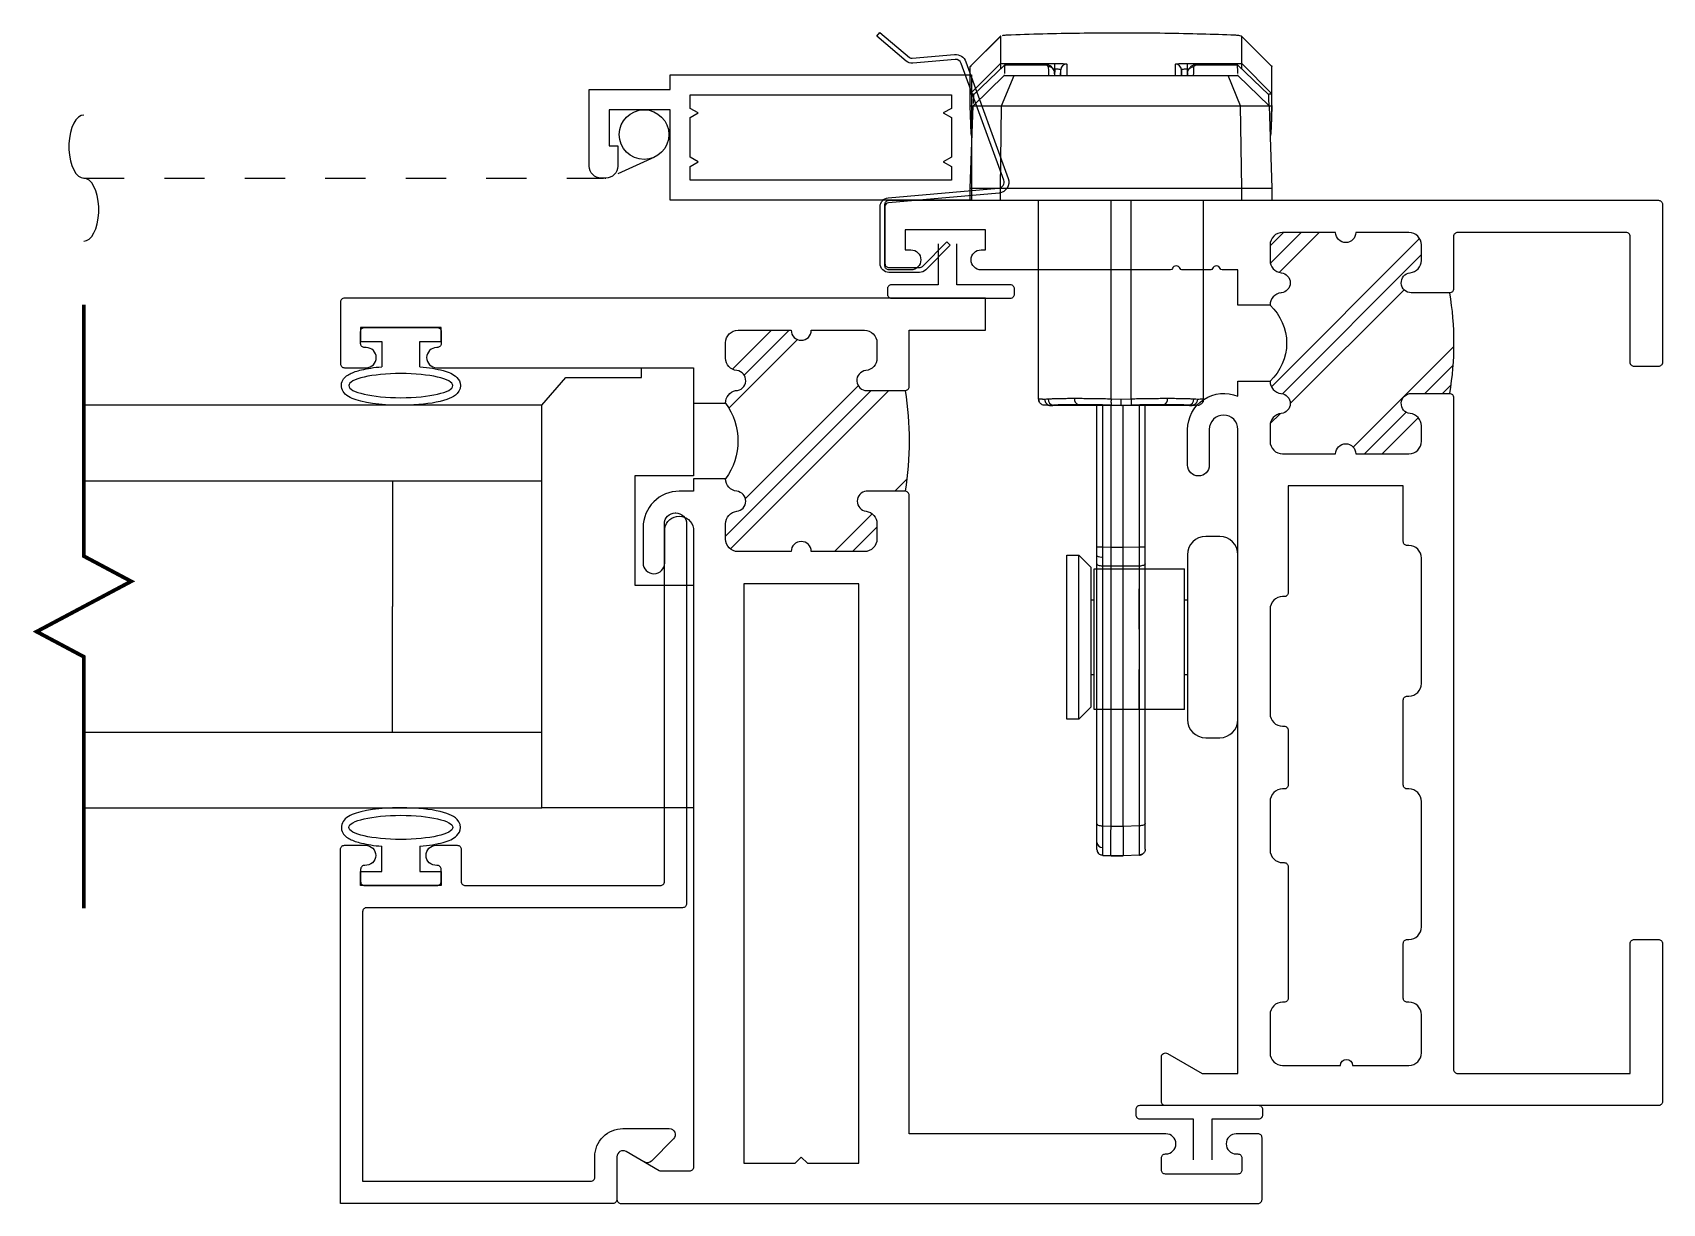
# Model space of a CAD drawing. Extents: x -7 to 55.9, y -20.4 to 38.1.
# Drawn here: x -6.992 to -2.942, y 11.382 to 14.292 of the extents above; entities that cross this region are included whole.
import ezdxf

# ---------------------------------------------------------------- set-up
doc = ezdxf.new("R2010")
doc.units = 0
doc.header["$LTSCALE"] = 0.25
doc.header["$MEASUREMENT"] = 0
doc.linetypes.add('HIDDEN', pattern=[0.375, 0.25, -0.125])
doc.linetypes.add('SHORT_DASH', pattern=[0.125, 0.03125, -0.0625, 0.03125])
doc.layers.get('0').update_dxf_attribs({"linetype": 'CONTINUOUS'})
for name, color, linetype in [('FRAME', 1, 'CONTINUOUS'), ('GLASS', 7, 'CONTINUOUS'), ('MISC', 7, 'CONTINUOUS'), ('SCREEN', 92, 'CONTINUOUS'), ('SCREEN_CLIP', 7, 'CONTINUOUS'), ('TITLE-BLOCK', 7, 'CONTINUOUS'), ('VENT', 5, 'CONTINUOUS'), ('YK_GLASS_STOP', 5, 'CONTINUOUS')]:
    doc.layers.add(name, color=color, linetype=linetype)

# ---------------------------------------------------------------- blocks, each defined once
blk = doc.blocks.new('05P19-BLOCK-OG')
h = blk.add_hatch()
h.set_pattern_fill('PLAST', angle=45, style=0)
h.paths.add_polyline_path([(0.0065, 1.12, -1), (0.0065, 1.17), (0.0065, 1.302, 0.414214), (-0.0245, 1.333), (-0.0628, 1.333, 0.38311), (-0.0936, 1.3053, -0.947716), (-0.1435, 1.308), (-0.1435, 1.403, 0.081165), (-0.3935, 1.403), (-0.3935, 1.308, -0.947716), (-0.4434, 1.3053, 0.38311), (-0.4742, 1.333), (-0.5125, 1.333, 0.414214), (-0.5435, 1.302), (-0.5435, 1.17, -1), (-0.5435, 1.12), (-0.5435, 0.988, 0.414214), (-0.5125, 0.957), (-0.4742, 0.957, 0.38311), (-0.4434, 0.9847, -0.898027), (-0.3936, 0.9847, 0.009247), (-0.3935, 0.9835, 0.372543), (-0.3628, 0.957, -0.436275), (-0.1742, 0.957, 0.38311), (-0.1434, 0.9847, -0.898027), (-0.0936, 0.9847, 0.38311), (-0.0628, 0.957), (-0.0245, 0.957, 0.414214), (0.0065, 0.988)])
for points in [[(-0.3935, 0.9835, -0.009247), (-0.3936, 0.9847, 0.898027), (-0.4434, 0.9847, -0.38311), (-0.4742, 0.957), (-0.5125, 0.957, -0.414214), (-0.5435, 0.988), (-0.5435, 1.12, 1), (-0.5435, 1.17), (-0.5435, 1.302, -0.414214), (-0.5125, 1.333), (-0.4742, 1.333, -0.38311), (-0.4434, 1.3053, 0.947716), (-0.3935, 1.308), (-0.3935, 1.403, 0.414214), (-0.4035, 1.413), (-2.0735, 1.413, -0.414214), (-2.0835, 1.423), (-2.0835, 1.852), (-1.7605, 1.852, 0.414214), (-1.7505, 1.862), (-1.7505, 1.922, 0.414214), (-1.7605, 1.932), (-2.1535, 1.932, 0.414214), (-2.1635, 1.922), (-2.1635, 0.697, 0.414214), (-2.1535, 0.687), (-2.0425, 0.687, 0.57735), (-2.0338, 0.702), (-2.0835, 0.788), (-2.0835, 0.877), (-0.4829, 0.877, -1), (-0.4829, 0.806), (-0.5716, 0.806, 1), (-0.5716, 0.752), (-0.4835, 0.752, 0.536675), (-0.4006, 0.877), (-0.3628, 0.877), (-0.3628, 0.957, -0.38311), (-0.3936, 0.9847)], [(-0.1435, 0.9835, 0.009247), (-0.1434, 0.9847, -0.38311), (-0.1742, 0.957), (-0.1742, 0.877), (-0.0865, 0.877), (-0.0865, 0.8379, 0.317837), (-0.0832, 0.8332, -0.707107), (-0.0832, 0.8143, 0.317837), (-0.0865, 0.8096), (-0.0865, 0.7379, 0.317837), (-0.0832, 0.7332, -0.707107), (-0.0832, 0.7143, 0.317837), (-0.0865, 0.7096), (-0.0865, 0.239, 1), (-0.0365, 0.239), (-0.0365, 0.25), (0.0135, 0.25), (0.0135, 0.05), (-0.0365, 0.05), (-0.0365, 0.0641, 1), (-0.0865, 0.0641), (-0.0865, 0.01, 0.414214), (-0.0765, 0), (0.0765, 0, 0.414214), (0.0865, 0.01), (0.0865, 1.922, 0.414214), (0.0765, 1.932), (-0.3165, 1.932, 0.414214), (-0.3265, 1.922), (-0.3265, 1.862, 0.414214), (-0.3165, 1.852), (-0.0035, 1.852, -0.414214), (0.0065, 1.842), (0.0065, 1.423, -0.414214), (-0.0035, 1.413), (-0.1335, 1.413, 0.414214), (-0.1435, 1.403), (-0.1435, 1.308, 0.947716), (-0.0936, 1.3053, -0.38311), (-0.0628, 1.333), (-0.0245, 1.333, -0.414214), (0.0065, 1.302), (0.0065, 1.17, 1), (0.0065, 1.12), (0.0065, 0.988, -0.414214), (-0.0245, 0.957), (-0.0628, 0.957, -0.38311), (-0.0936, 0.9847, 0.898027), (-0.1434, 0.9847)]]:
    blk.add_lwpolyline(points, format="xyb")
blk.add_lwpolyline([(-1.3765, 0.988, -0.414214), (-1.4075, 0.957), (-1.5285, 0.957, -0.414214), (-1.5595, 0.988), (-1.5595, 0.992, 0.414214), (-1.5695, 1.002), (-1.8965, 1.002, 0.414214), (-1.9065, 0.992), (-1.9065, 0.988, -0.414214), (-1.9375, 0.957), (-2.0325, 0.957, -0.414214), (-2.0635, 0.988), (-2.0635, 1.132, 1), (-2.0635, 1.162), (-2.0635, 1.302, -0.414214), (-2.0325, 1.333), (-1.9375, 1.333, -0.414214), (-1.9065, 1.302), (-1.9065, 1.302), (-1.9065, 1.298, 0.414214), (-1.8965, 1.288), (-1.7605, 1.288, 0.414214), (-1.7505, 1.298), (-1.7505, 1.302), (-1.7505, 1.302, -0.414214), (-1.7195, 1.333), (-1.4075, 1.333, -0.414214), (-1.3765, 1.302), (-1.3765, 1.302), (-1.3765, 1.298, 0.414214), (-1.3665, 1.288), (-1.1555, 1.288, 0.414214), (-1.1455, 1.298), (-1.1455, 1.302), (-1.1455, 1.302, -0.414214), (-1.1145, 1.333), (-0.8025, 1.333, -0.414214), (-0.7715, 1.302), (-0.7715, 1.302), (-0.7715, 1.298, 0.414214), (-0.7615, 1.288), (-0.6235, 1.288), (-0.6235, 1.002), (-0.8885, 1.002, 0.414214), (-0.8985, 0.992), (-0.8985, 0.988, -0.414214), (-0.9295, 0.957), (-1.1895, 0.957, -0.414214), (-1.2205, 0.988), (-1.2205, 0.992, 0.414214), (-1.2305, 1.002), (-1.3665, 1.002, 0.414214), (-1.3765, 0.992)], format="xyb", close=True)
at = {"color": 7}
for centre, radius, start, end in [((-0.2685, 0.638), 0.7751, 80.7195, 99.2805), ((-0.2685, 0.8695), 0.1287, 42.8591, 137.1409)]:
    blk.add_arc(centre, radius, start, end, dxfattribs=at)
blk = doc.blocks.new('05P11-Z-BAR')
h = blk.add_hatch()
h.set_pattern_fill('PLAST', angle=45, style=0)
h.set_pattern_definition([(45, (-0.3846, -1e-07), (-0.176777, 0.176777), []), (45, (-0.4067, 0.0221), (-0.176777, 0.176777), []), (45, (-0.4288, 0.0442), (-0.176777, 0.176777), [])])
h.paths.add_polyline_path([(0.0065, 1.12, -0.414214), (-0.0185, 1.145, -0.414214), (0.0065, 1.17), (0.0065, 1.302, 0.414214), (-0.0245, 1.333), (-0.0628, 1.333, 0.38311), (-0.0936, 1.3053, -0.947716), (-0.1435, 1.308), (-0.1435, 1.403, 0.087329), (-0.3935, 1.403), (-0.3935, 1.308, -1), (-0.4435, 1.308, 0.352985), (-0.4733, 1.333), (-0.5125, 1.333, 0.414214), (-0.5435, 1.302), (-0.5435, 1.17, -0.414214), (-0.5185, 1.145, -0.414214), (-0.5435, 1.12), (-0.5435, 0.988, 0.414214), (-0.5125, 0.957), (-0.4742, 0.957, 0.38311), (-0.4434, 0.9847, -0.898027), (-0.3936, 0.9847, 0.38311), (-0.3628, 0.957, -0.325577), (-0.1745, 0.957, 0.363634), (-0.1435, 0.982, -0.947716), (-0.0936, 0.9847, 0.38311), (-0.0628, 0.957), (-0.0245, 0.957, 0.414214), (0.0065, 0.988)])
blk.add_line((-0.0865, 0.877), (-0.0865, 0.877))
for points in [[(-2.1635, 2.28, -0.414214), (-2.1535, 2.29), (-2.0005, 2.29, -0.414214), (-1.9905, 2.28), (-1.9905, 2.226, -1), (-2.0405, 2.226), (-2.0405, 2.23, 0.414214), (-2.0505, 2.24), (-2.0805, 2.24, 0.414214), (-2.0905, 2.23), (-2.0905, 2.05, 0.414214), (-2.0805, 2.04), (-2.0505, 2.04, 0.414214), (-2.0405, 2.05), (-2.0405, 2.051, -1), (-1.9905, 2.051), (-1.9905, 1.413), (-0.4035, 1.413, -0.414214), (-0.3935, 1.403), (-0.3935, 1.3065, -0.888834), (-0.4432, 1.306, 0.377258), (-0.4739, 1.333), (-0.5125, 1.333, 0.414214), (-0.5435, 1.302), (-0.5435, 1.17, -1), (-0.5435, 1.12), (-0.5435, 0.988, 0.414214), (-0.5125, 0.957), (-0.4742, 0.957, 0.383109), (-0.4434, 0.9847, -0.898027), (-0.3936, 0.9847, 0.38311), (-0.3628, 0.957), (-0.3628, 0.877), (-0.3935, 0.877), (-0.3935, 0.842, -0.414214), (-0.4835, 0.752), (-0.5715, 0.752, -1), (-0.5715, 0.806), (-0.486, 0.806, 0.859155), (-0.486, 0.877), (-2.0735, 0.877, 0.414214), (-2.0835, 0.867), (-2.0835, 0.797, 0.131652), (-2.0822, 0.792), (-2.0345, 0.7095, -0.577353), (-2.0475, 0.687), (-2.1535, 0.687, -0.414214), (-2.1635, 0.697), (-2.1635, 2.28)], [(-0.0245, 0.957, 0.414214), (0.0065, 0.988), (0.0065, 1.12, -1), (0.0065, 1.17), (0.0065, 1.302, 0.414214), (-0.0245, 1.333), (-0.0628, 1.333, 0.38311), (-0.0936, 1.3053, -0.947716), (-0.1435, 1.308), (-0.1435, 1.403, -0.414214), (-0.1335, 1.413), (0.0065, 1.413), (0.0065, 1.603), (0.0865, 1.603), (0.0865, 0.01, -0.414214), (0.0765, 0), (-0.0765, 0, -0.414214), (-0.0865, 0.01), (-0.0865, 0.064, -1), (-0.0365, 0.064), (-0.0365, 0.06, 0.414214), (-0.0265, 0.05), (0.0035, 0.05, 0.414214), (0.0135, 0.06), (0.0135, 0.24, 0.414214), (0.0035, 0.25), (-0.0265, 0.25, 0.414214), (-0.0365, 0.24), (-0.0365, 0.239, -1), (-0.0865, 0.239), (-0.0865, 0.877), (-0.1745, 0.877), (-0.1745, 0.957, 0.363634), (-0.1435, 0.982, -0.947716), (-0.0936, 0.9847, 0.38311), (-0.0628, 0.957), (-0.0245, 0.957)]]:
    blk.add_lwpolyline(points, format="xyb")
blk.add_lwpolyline([(-2.0635, 1.1605), (-2.0635, 1.288), (-0.6235, 1.288), (-0.6235, 1.002), (-2.0635, 1.002), (-2.0635, 1.1295), (-2.0485, 1.145)], close=True)
at = {"color": 7}
for centre, radius, start, end in [((-0.2685, 0.638), 0.7751, 80.7195, 99.2805), ((-0.2687, 0.8277), 0.1599, 53.9319, 126.0681)]:
    blk.add_arc(centre, radius, start, end, dxfattribs=at)
blk = doc.blocks.new('05P09-1in_GLASS_STOP')
for p, q in [((-1.3385, 0.25), (-1.3735, 0.25)), ((-1.3735, 0.25), (-1.3735, 0.05)), ((-1.3385, 0.1975), (-1.3385, 0.25)), ((-0.0215, 0.1975), (-0.0215, 0.25)), ((-0.0215, 0.25), (0.0135, 0.25)), ((0.0135, 0.25), (0.0135, 0.05)), ((-1.2759, 0.1975), (-1.3385, 0.1975)), ((-0.0841, 0.1975), (-0.0215, 0.1975)), ((-1.3385, 0.05), (-1.3385, 0.1025)), ((-1.3385, 0.1025), (-1.2758, 0.1025)), ((-0.0215, 0.1025), (-0.0842, 0.1025)), ((-0.0215, 0.05), (-0.0215, 0.1025)), ((-1.3735, 0.05), (-1.3385, 0.05)), ((0.0135, 0.05), (-0.0215, 0.05))]:
    blk.add_line(p, q)
blk.add_lwpolyline([(-2.0345, 0.7095, -0.57735), (-2.0475, 0.687), (-2.1535, 0.687, 0.414214), (-2.1635, 0.677), (-2.1635, 0), (-1.2835, 0, 0.414214), (-1.2735, 0.01), (-1.2735, 0.0625, 0.414214), (-1.2985, 0.0875, 0.435311), (-1.3234, 0.0607, -0.435311), (-1.3334, 0.05), (-1.3635, 0.05, -0.414214), (-1.3735, 0.06), (-1.3735, 0.24, -0.414214), (-1.3635, 0.25), (-1.3334, 0.25, -0.435311), (-1.3234, 0.2393, 0.435311), (-1.2985, 0.2125, 0.414214), (-1.2735, 0.2375), (-1.2735, 0.29, 0.414214), (-1.2835, 0.3), (-1.3635, 0.3, -0.414214), (-1.3735, 0.31), (-1.3735, 0.795, -0.414214), (-1.3635, 0.805), (-0.4745, 0.805, 0.414214), (-0.4475, 0.832), (-0.4475, 0.833, 0.414214), (-0.4745, 0.86), (-1.4185, 0.86, 0.414214), (-1.4285, 0.85), (-1.4285, 0.065, -0.414214), (-1.4385, 0.055), (-2.1085, 0.055), (-2.1085, 0.622, -0.414214), (-2.0985, 0.632), (-2.0475, 0.632, 0.414214), (-1.9775, 0.702), (-1.9775, 0.817, 0.668179), (-2.0031, 0.8276), (-2.0581, 0.7726, 0.339454), (-2.0605, 0.7545)], format="xyb", close=True)
at = {"extrusion": (0, 0, -1)}
blk.add_ellipse((-1.2289, 0.15), major_axis=(0, 0.1291), ratio=0.232303, dxfattribs=at)
blk.add_ellipse((-0.1311, 0.15), major_axis=(0, 0.1291), ratio=0.232303)
for points in [[(-1.2759, 0.1975), (-1.2739, 0.2193), (-1.2707, 0.2391), (-1.2622, 0.2691), (-1.2582, 0.2801), (-1.2445, 0.2938), (-1.2374, 0.2981), (-1.2289, 0.2981), (-1.2182, 0.2981), (-1.2102, 0.2915), (-1.2006, 0.2793), (-1.1975, 0.2724), (-1.1873, 0.2438), (-1.1828, 0.2148), (-1.1782, 0.1362), (-1.1815, 0.0851), (-1.1942, 0.0344), (-1.1983, 0.0218), (-1.2144, 0.0048), (-1.2282, -0.0004), (-1.2494, 0.0081), (-1.2542, 0.0159), (-1.2623, 0.0318), (-1.2654, 0.0412), (-1.2716, 0.0665), (-1.2742, 0.0838), (-1.2758, 0.1025)], [(-0.0841, 0.1975), (-0.0861, 0.2193), (-0.0893, 0.2391), (-0.0978, 0.2691), (-0.1018, 0.2801), (-0.1155, 0.2938), (-0.1226, 0.2981), (-0.1311, 0.2981), (-0.1418, 0.2981), (-0.1498, 0.2915), (-0.1594, 0.2793), (-0.1625, 0.2724), (-0.1727, 0.2438), (-0.1772, 0.2148), (-0.1818, 0.1362), (-0.1785, 0.0851), (-0.1658, 0.0344), (-0.1617, 0.0218), (-0.1456, 0.0048), (-0.1318, -0.0004), (-0.1106, 0.0081), (-0.1058, 0.0159), (-0.0977, 0.0318), (-0.0946, 0.0412), (-0.0884, 0.0665), (-0.0858, 0.0838), (-0.0842, 0.1025)]]:
    blk.add_open_spline(points, degree=3, knots=[5.075676, 5.075676, 5.075676, 5.075676, 5.596595, 5.596595, 6.055763, 6.055763, 6.283185, 6.283185, 6.283185, 6.572914, 6.572914, 6.862642, 6.862642, 7.608886, 7.608886, 8.676451, 8.676451, 9.18434, 9.18434, 9.518242, 9.518242, 9.852144, 9.852144, 10.186046, 10.186046, 10.631436, 10.631436, 10.631436, 10.631436])
blk = doc.blocks.new('114-FLAT_SCREEN')
blk.add_line((0.1415, 0.603), (0.1415, 0.602))
at = {"linetype": 'HIDDEN'}
blk.add_line((0.1935, 0.481), (0.1442, 0.5896), dxfattribs=at)
blk.add_lwpolyline([(0.3985, 0.442), (0.3985, -0.307), (0.0865, -0.307), (0.0865, 0.442), (0.3115, 0.442), (0.3115, 0.593), (0.2215, 0.593), (0.2215, 0.572), (0.1715, 0.572, -0.414214), (0.1415, 0.602), (0.1415, 0.613, -0.414214), (0.1715, 0.643), (0.3615, 0.643), (0.3615, 0.442)], format="xyb", close=True)
blk.add_lwpolyline([(0.292, -0.257), (0.1934, -0.257), (0.1818, -0.237), (0.1703, -0.257), (0.1365, -0.257), (0.1365, 0.392), (0.1703, 0.392), (0.1818, 0.372), (0.1934, 0.392), (0.292, 0.392), (0.3035, 0.372), (0.315, 0.392), (0.3485, 0.392), (0.3485, -0.257), (0.315, -0.257), (0.3035, -0.237)], close=True)
blk.add_circle((0.2497, 0.5066), 0.0618)
blk = doc.blocks.new('26139_26140_Multi-Point_Latch')
at = {"color": 7, "linetype": 'Continuous', "lineweight": 25}
for p, q in [((0.2118, 0.4189), (0.2868, 0.4939)), ((0.2145, 0.4214), (0.2882, 0.4952)), ((0.8868, 0.4939), (0.8853, 0.4945)), ((0.8854, 0.4952), (0.9604, 0.4202)), ((0.9618, 0.4189), (0.8868, 0.4939)), ((0.2868, 0.4266), (0.2118, 0.3514)), ((0.2118, 0.4189), (0.2153, 0.4207)), ((0.2199, 0.3484), (0.2975, 0.4233)), ((0.2869, 0.4265), (0.2869, 0.4266)), ((0.2869, 0.4265), (0.422, 0.4265)), ((0.2974, 0.4233), (0.4027, 0.4233)), ((0.2975, 0.4233), (0.2975, 0.4233)), ((0.4027, 0.4233), (0.2975, 0.4233)), ((0.4027, 0.4233), (0.4027, 0.4233)), ((0.422, 0.412), (0.422, 0.4265)), ((0.7516, 0.4265), (0.8867, 0.4265)), ((0.7516, 0.412), (0.7516, 0.4265)), ((0.771, 0.4233), (0.8762, 0.4233)), ((0.8761, 0.4233), (0.771, 0.4233)), ((0.771, 0.4233), (0.771, 0.4233)), ((0.8761, 0.4233), (0.9537, 0.3484)), ((0.8761, 0.4233), (0.8761, 0.4233)), ((0.8868, 0.4266), (0.8867, 0.4265)), ((0.8868, 0.4266), (0.9618, 0.3514)), ((0.219, 0.3215), (0.2966, 0.3965)), ((0.2897, 0.3215), (0.3207, 0.3965)), ((0.2966, 0.3982), (0.2966, 0.3965)), ((0.4219, 0.3965), (0.4216, 0.4036)), ((0.752, 0.4036), (0.7517, 0.3965)), ((0.8839, 0.3215), (0.8529, 0.3965)), ((0.877, 0.3965), (0.877, 0.3982)), ((0.877, 0.3965), (0.9547, 0.3215)), ((0.2118, 0.3213), (0.2118, 0.3514)), ((0.9618, 0.3213), (0.9618, 0.3514)), ((0.2118, 0.1165), (0.219, 0.3215)), ((0.2142, 0.2525), (0.2118, 0.3213)), ((0.2144, 0.2524), (0.212, 0.3217)), ((0.219, 0.3215), (0.2897, 0.3215)), ((0.2868, 0.1165), (0.2897, 0.3215)), ((0.2897, 0.3215), (0.8839, 0.3215)), ((0.8868, 0.1165), (0.8839, 0.3215)), ((0.8839, 0.3215), (0.9547, 0.3215)), ((0.9547, 0.3215), (0.9618, 0.1165)), ((0.9594, 0.2525), (0.9618, 0.3213)), ((0.2147, 0.2524), (0.2142, 0.2525)), ((0.2118, 0.1165), (0.2868, 0.1165)), ((0.2118, 0.0865), (0.2118, 0.1165)), ((0.2118, 0.0865), (0.2868, 0.0865)), ((0.2868, 0.1165), (0.8868, 0.1165)), ((0.2868, 0.0865), (0.2868, 0.1165)), ((0.2868, 0.0865), (0.8868, 0.0865)), ((0.3818, -0.4078), (0.3818, 0.0865)), ((0.5618, -0.4076), (0.5618, 0.0865)), ((0.6118, -0.4076), (0.6118, 0.0865)), ((0.7918, -0.4078), (0.7918, 0.0865)), ((0.8868, 0.0865), (0.8868, 0.1165)), ((0.8868, 0.1165), (0.9618, 0.1165)), ((0.8868, 0.0865), (0.9618, 0.0865)), ((0.9618, 0.1165), (0.9618, 0.0865)), ((0.4108, -0.4233), (0.4168, -0.4235)), ((0.4418, -0.4235), (0.4168, -0.4235)), ((0.5197, -0.4235), (0.4418, -0.4235)), ((0.5868, -0.4235), (0.5197, -0.4235)), ((0.5268, -0.7759), (0.5268, -0.4235)), ((0.5618, -0.4077), (0.5618, -0.4076)), ((0.5868, -0.4085), (0.5618, -0.4076)), ((0.5618, -0.776), (0.5618, -0.4235)), ((0.5624, -0.4226), (0.5868, -0.4235)), ((0.6118, -0.4076), (0.5868, -0.4085)), ((0.5868, -0.4235), (0.5868, -0.4085)), ((0.5868, -0.4235), (0.6112, -0.4226)), ((0.5868, -0.4235), (0.5868, -0.4235)), ((0.6539, -0.4235), (0.5868, -0.4235)), ((0.5918, -0.776), (0.5918, -0.4235)), ((0.6118, -0.4077), (0.6118, -0.4076)), ((0.6468, -0.7757), (0.6468, -0.4235)), ((0.7318, -0.4235), (0.6539, -0.4235)), ((0.7568, -0.4235), (0.7318, -0.4235)), ((0.7568, -0.4235), (0.7628, -0.4233)), ((0.7918, -0.4078), (0.7908, -0.4078)), ((0.5413, -0.7759), (0.5268, -0.7759)), ((0.5268, -0.7968), (0.5268, -0.7759)), ((0.5268, -0.8169), (0.5268, -0.7968)), ((0.5618, -0.776), (0.5413, -0.7759)), ((0.5413, -0.7998), (0.5413, -0.7759)), ((0.5413, -0.8227), (0.5413, -0.7998)), ((0.5918, -0.776), (0.5618, -0.776)), ((0.6323, -0.7757), (0.5918, -0.776)), ((0.6468, -0.7757), (0.6323, -0.7757)), ((0.5268, -1.4629), (0.5268, -0.8169)), ((0.5618, -0.8229), (0.5413, -0.8227)), ((0.5413, -1.4687), (0.5413, -0.8227)), ((0.5918, -0.8229), (0.5618, -0.8229)), ((0.5618, -1.4694), (0.5618, -0.8229)), ((0.6323, -0.8226), (0.5918, -0.8229)), ((0.5918, -1.4694), (0.5918, -0.8229)), ((0.6323, -1.468), (0.6323, -0.8226)), ((0.6468, -1.4622), (0.6468, -0.8167)), ((0.5618, -1.4694), (0.5413, -1.4687)), ((0.5918, -1.4694), (0.5618, -1.4694)), ((0.6323, -1.468), (0.5918, -1.4694)), ((0.5413, -1.5418), (0.5413, -1.5405)), ((0.5618, -1.5425), (0.5413, -1.5418)), ((0.5413, -1.5418), (0.5618, -1.5425)), ((0.5618, -1.5425), (0.5618, -1.5425)), ((0.5918, -1.5425), (0.5618, -1.5425)), ((0.5618, -1.5425), (0.5918, -1.5425)), ((0.6323, -1.5411), (0.5918, -1.5425)), ((0.5918, -1.5425), (0.5918, -1.5425))]:
    blk.add_line(p, q, dxfattribs=at)
at = {"color": 8, "linetype": 'Continuous', "lineweight": 25}
for p, q in [((0.422, 0.412), (0.4184, 0.412)), ((0.422, 0.412), (0.4214, 0.3965)), ((0.4364, 0.3965), (0.4369, 0.4107)), ((0.4369, 0.3965), (0.4369, 0.4107)), ((0.7367, 0.4107), (0.7367, 0.3965)), ((0.7372, 0.3965), (0.7367, 0.4107)), ((0.7522, 0.3965), (0.7516, 0.412)), ((0.7553, 0.412), (0.7516, 0.412)), ((0.5413, -0.7759), (0.5413, -0.4235)), ((0.6323, -0.7757), (0.6323, -0.4235))]:
    blk.add_line(p, q, dxfattribs=at)
at = {"linetype": 'Continuous'}
for p, q in [((0.832, -0.7492), (0.797, -0.7492)), ((0.452, -0.7952), (0.482, -0.7952)), ((0.452, -1.2032), (0.452, -0.7952)), ((0.482, -1.2032), (0.482, -0.7952)), ((0.482, -0.7952), (0.512, -0.8252)), ((0.752, -0.7942), (0.752, -1.2042)), ((0.877, -1.2042), (0.877, -0.7942)), ((0.512, -0.8252), (0.512, -1.1732)), ((0.5195, -0.8292), (0.7445, -0.8292)), ((0.5195, -1.1792), (0.5195, -0.8292)), ((0.7445, -1.1792), (0.7445, -0.8292)), ((0.512, -0.9062), (0.5195, -0.9062)), ((0.7445, -0.9062), (0.752, -0.9062)), ((0.512, -1.0922), (0.5195, -1.0922)), ((0.7445, -1.0922), (0.752, -1.0922)), ((0.512, -1.1732), (0.482, -1.2032)), ((0.482, -1.2032), (0.452, -1.2032)), ((0.7445, -1.1792), (0.5195, -1.1792)), ((0.797, -1.2492), (0.832, -1.2492))]:
    blk.add_line(p, q, dxfattribs=at)
at = {"linetype": 'SHORT_DASH'}
blk.add_line((0.632, -1.1792), (0.632, -0.8292), dxfattribs=at)
at = {"color": 7, "linetype": 'Continuous', "lineweight": 25, "flags": 128}
for points in [[(0.9616, 0.3217), (0.9605, 0.2903), (0.9592, 0.2524)], [(0.3963, -0.4228), (0.3934, -0.4224), (0.3908, -0.4216)], [(0.7773, -0.4228), (0.7802, -0.4224), (0.7828, -0.4216)], [(0.5413, -0.8227), (0.5384, -0.8226), (0.5357, -0.8222), (0.5332, -0.8217), (0.531, -0.8209), (0.5292, -0.8201), (0.5279, -0.8191), (0.5271, -0.818), (0.5268, -0.8169)], [(0.6468, -0.8167), (0.6465, -0.8178), (0.6457, -0.8189), (0.6444, -0.8199), (0.6426, -0.8208), (0.6404, -0.8215), (0.6379, -0.8221), (0.6352, -0.8224), (0.6323, -0.8226)], [(0.5413, -1.4687), (0.5384, -1.4686), (0.5357, -1.4682), (0.5332, -1.4677), (0.531, -1.4669), (0.5292, -1.4661), (0.5279, -1.4651), (0.5271, -1.464), (0.5268, -1.4629)], [(0.6468, -1.4622), (0.6465, -1.4633), (0.6457, -1.4644), (0.6444, -1.4654), (0.6426, -1.4662), (0.6404, -1.467), (0.6379, -1.4675), (0.6352, -1.4679), (0.6323, -1.468)], [(0.6468, -1.5261), (0.6465, -1.529), (0.6458, -1.5315)], [(0.5413, -1.5418), (0.5384, -1.5414), (0.538, -1.5413)]]:
    blk.add_lwpolyline(points, dxfattribs=at)
at = {"color": 7, "linetype": 'Continuous', "lineweight": 25}
for centre, radius, start, end in [((0.4027, 0.4083), 0.015, 44.403, 65.0279), ((0.4519, 0.4102), 0.015, 89.9738, 177.9694), ((0.7217, 0.4102), 0.015, 2.0306, 90.0262), ((0.3968, -0.4078), 0.015, 180, 205.5958), ((0.4204, -0.4082), 0.0146, 177.9224, 262.9652), ((0.485, -0.4087), 0.0138, 170.3729, 246.3367), ((0.6886, -0.4087), 0.0138, 293.6633, 9.6271), ((0.7533, -0.4082), 0.0146, 277.0348, 2.0776), ((0.7768, -0.4078), 0.015, 334.4042, 0), ((0.5379, -0.7796), 0.0205, 237.1752, 279.479), ((0.5654, -1.4694), 0.00356, 179.4611, 180.1796), ((0.5952, -1.4694), 0.0034, 179.8123, 180.5632), ((0.5406, -1.5081), 0.0138, 185.3751, 272.6086), ((0.5418, -1.5268), 0.015, 180, 220.1893), ((0.6318, -1.5261), 0.015, 272, 304.7788)]:
    blk.add_arc(centre, radius, start, end, dxfattribs=at)
at = {"color": 8, "linetype": 'Continuous', "lineweight": 25}
blk.add_arc((0.9573, 0.2678), 0.0155, 269.2514, 277.0495, dxfattribs=at)
at = {"linetype": 'Continuous'}
for centre, start, end in [((0.797, -0.7942), 90, 180), ((0.832, -0.7942), 0, 90), ((0.797, -1.2042), 180, 270), ((0.832, -1.2042), 270, 0)]:
    blk.add_arc(centre, 0.045, start, end, dxfattribs=at)
at = {"color": 7, "linetype": 'Continuous', "lineweight": 25, "extrusion": (0, 0, -1)}
for centre, major_axis, start_param, end_param in [((0.5639, -1.4225), (-0.0021, -0.12), 0.000151, 1.168746), ((0.5897, -1.4225), (0.0021, -0.12), 5.114457, 6.283085)]:
    blk.add_ellipse(centre, major_axis=major_axis, ratio=0.011548, start_param=start_param, end_param=end_param, dxfattribs=at)
at = {"color": 7, "linetype": 'Continuous', "lineweight": 25}
for points, knots in [([(0.288, 0.4945), (0.2876, 0.4944), (0.2868, 0.4942), (0.2868, 0.494), (0.2868, 0.4939)], [0, 0, 0, 0, 0.442942, 1, 1, 1, 1]), ([(0.2868, 0.4939), (0.2868, 0.4861), (0.2868, 0.4705), (0.2868, 0.447), (0.2868, 0.4343), (0.2868, 0.4266)], [0, 0, 0, 0, 0.2813187, 0.5626373, 1, 1, 1, 1]), ([(0.3137, 0.4973), (0.3089, 0.497), (0.2993, 0.4966), (0.2938, 0.4958), (0.2911, 0.4954)], [0, 0, 0, 0, 0.5001192, 1, 1, 1, 1]), ([(0.5868, 0.5021), (0.5562, 0.502), (0.4944, 0.5018), (0.4021, 0.5001), (0.3434, 0.4982), (0.3137, 0.4973)], [0, 0, 0, 0, 0.326413, 0.659841, 1, 1, 1, 1]), ([(0.8599, 0.4973), (0.8322, 0.4982), (0.7752, 0.5), (0.6831, 0.5017), (0.6191, 0.502), (0.5868, 0.5021)], [0, 0, 0, 0, 0.317521, 0.655257, 1, 1, 1, 1]), ([(0.8837, 0.4952), (0.8811, 0.4956), (0.8761, 0.4964), (0.8663, 0.497), (0.8608, 0.4972), (0.8599, 0.4973)], [0, 0, 0, 0, 0.480653, 0.915638, 1, 1, 1, 1]), ([(0.8868, 0.4266), (0.8868, 0.4314), (0.8868, 0.441), (0.8868, 0.4624), (0.8868, 0.482), (0.8868, 0.4939)], [0, 0, 0, 0, 0.2813186, 0.5626373, 1, 1, 1, 1]), ([(0.2118, 0.3514), (0.2118, 0.3562), (0.2118, 0.3658), (0.2118, 0.3872), (0.2118, 0.4069), (0.2118, 0.4189)], [0, 0, 0, 0, 0.279618, 0.559235, 1, 1, 1, 1]), ([(0.288, 0.412), (0.288, 0.4133), (0.288, 0.4162), (0.2879, 0.4198), (0.2876, 0.4226), (0.2874, 0.4246), (0.2872, 0.4261), (0.287, 0.4264), (0.2869, 0.4265)], [0, 0, 0, 0, 0.170249, 0.393161, 0.524944, 0.670012, 0.828364, 1, 1, 1, 1]), ([(0.2975, 0.4233), (0.2972, 0.4148), (0.2969, 0.4044), (0.2968, 0.4022), (0.2968, 0.4018)], [0, 0, 0, 0, 0.829209, 1, 1, 1, 1]), ([(0.4027, 0.4233), (0.404, 0.4232), (0.4062, 0.4231), (0.4082, 0.4222), (0.409, 0.4219)], [0, 0, 0, 0, 0.616876, 1, 1, 1, 1]), ([(0.4216, 0.4036), (0.4216, 0.4054), (0.4212, 0.4072), (0.4197, 0.4108), (0.4185, 0.4125), (0.4156, 0.4153), (0.4139, 0.4164), (0.4103, 0.4178), (0.4084, 0.4181), (0.4066, 0.4181)], [0, 0, 0, 0, 0.25, 0.25, 0.5, 0.5, 0.75, 0.75, 1, 1, 1, 1]), ([(0.4148, 0.4171), (0.4154, 0.4164), (0.4166, 0.4148), (0.4177, 0.4133), (0.4184, 0.4125)], [0, 0, 0, 0, 0.452482, 1, 1, 1, 1]), ([(0.422, 0.4265), (0.4259, 0.4265), (0.4338, 0.4264), (0.4437, 0.4261), (0.4505, 0.4257), (0.4515, 0.4254), (0.4519, 0.4252)], [0, 0, 0, 0, 0.25089, 0.500325, 0.749978, 1, 1, 1, 1]), ([(0.4369, 0.4107), (0.4367, 0.411), (0.4362, 0.4114), (0.4328, 0.4119), (0.4279, 0.4122), (0.424, 0.4121), (0.422, 0.412)], [0, 0, 0, 0, 0.25121, 0.500979, 0.749757, 1, 1, 1, 1]), ([(0.4519, 0.4252), (0.4519, 0.4168), (0.4519, 0.4001), (0.4519, 0.3977), (0.4519, 0.3965)], [0, 0, 0, 0, 0.5, 1, 1, 1, 1]), ([(0.7217, 0.4252), (0.7222, 0.4254), (0.7231, 0.4257), (0.73, 0.4261), (0.7399, 0.4264), (0.7477, 0.4265), (0.7516, 0.4265)], [0, 0, 0, 0, 0.250788, 0.500197, 0.74988, 1, 1, 1, 1]), ([(0.7217, 0.3965), (0.7217, 0.3977), (0.7217, 0.4001), (0.7217, 0.4168), (0.7217, 0.4252)], [0, 0, 0, 0, 0.5, 1, 1, 1, 1]), ([(0.7516, 0.412), (0.7497, 0.4121), (0.7458, 0.4122), (0.7408, 0.4119), (0.7374, 0.4114), (0.7369, 0.411), (0.7367, 0.4107)], [0, 0, 0, 0, 0.249476, 0.498499, 0.748026, 1, 1, 1, 1]), ([(0.752, 0.4036), (0.752, 0.4044), (0.7522, 0.4062), (0.7531, 0.409), (0.7548, 0.4122), (0.7579, 0.4153), (0.762, 0.4176), (0.7653, 0.418), (0.767, 0.4181)], [0, 0, 0, 0, 0.100179, 0.229236, 0.388535, 0.575982, 0.784075, 1, 1, 1, 1]), ([(0.7553, 0.4125), (0.7558, 0.4131), (0.757, 0.4146), (0.7582, 0.4162), (0.7588, 0.4171)], [0, 0, 0, 0, 0.452477, 1, 1, 1, 1]), ([(0.7591, 0.417), (0.7595, 0.4177), (0.7607, 0.4197), (0.7637, 0.4216), (0.7673, 0.4231), (0.7697, 0.4232), (0.771, 0.4233)], [0, 0, 0, 0, 0.185167, 0.501143, 0.727871, 1, 1, 1, 1]), ([(0.8768, 0.4018), (0.8768, 0.4022), (0.8768, 0.4044), (0.8764, 0.4148), (0.8761, 0.4233)], [0, 0, 0, 0, 0.17079, 1, 1, 1, 1]), ([(0.8867, 0.4265), (0.8866, 0.4264), (0.8864, 0.4261), (0.8862, 0.4246), (0.886, 0.4227), (0.8858, 0.4199), (0.8856, 0.4163), (0.8856, 0.4133), (0.8856, 0.412)], [0, 0, 0, 0, 0.17043, 0.327923, 0.47248, 0.604088, 0.827687, 1, 1, 1, 1]), ([(0.9603, 0.4205), (0.9603, 0.4205), (0.9623, 0.42), (0.9621, 0.4195), (0.9618, 0.4189)], [0, 0, 0, 0, 0.020677, 1, 1, 1, 1]), ([(0.9618, 0.3514), (0.9618, 0.3562), (0.9618, 0.3658), (0.9618, 0.3872), (0.9618, 0.4069), (0.9618, 0.4189)], [0, 0, 0, 0, 0.279618, 0.559235, 1, 1, 1, 1]), ([(0.2966, 0.3965), (0.2966, 0.3965), (0.2989, 0.3965), (0.3074, 0.3965), (0.3136, 0.3965), (0.3207, 0.3965)], [0, 0, 0, 0, 0.5, 0.5, 1, 1, 1, 1]), ([(0.3207, 0.3965), (0.3625, 0.3965), (0.4062, 0.3965), (0.4956, 0.3965), (0.5412, 0.3965), (0.6324, 0.3965), (0.6781, 0.3965), (0.7674, 0.3965), (0.8111, 0.3965), (0.8529, 0.3965)], [0, 0, 0, 0, 0.25, 0.25, 0.5, 0.5, 0.75, 0.75, 1, 1, 1, 1]), ([(0.8529, 0.3965), (0.86, 0.3965), (0.8662, 0.3965), (0.8747, 0.3965), (0.877, 0.3965), (0.877, 0.3965)], [0, 0, 0, 0, 0.5, 0.5, 1, 1, 1, 1]), ([(0.2118, 0.3514), (0.2119, 0.3513), (0.2121, 0.3512), (0.2133, 0.3511), (0.2151, 0.351), (0.2172, 0.3509), (0.219, 0.3508), (0.2198, 0.3508)], [0, 0, 0, 0, 0.225991, 0.439688, 0.641066, 0.83013, 1, 1, 1, 1]), ([(0.2199, 0.3484), (0.2196, 0.3398), (0.2192, 0.3295), (0.2192, 0.3273), (0.2192, 0.3269)], [0, 0, 0, 0, 0.828661, 1, 1, 1, 1]), ([(0.9546, 0.3232), (0.9546, 0.3242), (0.9545, 0.3264), (0.954, 0.3404), (0.9537, 0.3484)], [0, 0, 0, 0, 0.4280382, 1, 1, 1, 1]), ([(0.9538, 0.3508), (0.9547, 0.3508), (0.9564, 0.3509), (0.9585, 0.351), (0.9603, 0.3511), (0.9616, 0.3512), (0.9617, 0.3513), (0.9618, 0.3514)], [0, 0, 0, 0, 0.16987, 0.358933, 0.560311, 0.774009, 1, 1, 1, 1]), ([(0.2118, 0.3213), (0.212, 0.3212), (0.2125, 0.321), (0.2154, 0.3209), (0.2178, 0.3209), (0.2187, 0.3209)], [0, 0, 0, 0, 0.3943277, 0.7886137, 1, 1, 1, 1]), ([(0.955, 0.3208), (0.9558, 0.3209), (0.9583, 0.3209), (0.9604, 0.321), (0.9616, 0.3212), (0.9618, 0.3213), (0.9618, 0.3213)], [0, 0, 0, 0, 0.199768, 0.588469, 0.791591, 1, 1, 1, 1]), ([(0.2163, 0.2455), (0.2162, 0.2457), (0.2153, 0.2468), (0.2147, 0.249), (0.2143, 0.2511), (0.2142, 0.2521), (0.2142, 0.2524), (0.2142, 0.2525), (0.2142, 0.2525)], [0, 0, 0, 0, 0.095442, 0.575838, 0.87755, 0.961212, 0.986215, 1, 1, 1, 1]), ([(0.9573, 0.2455), (0.9576, 0.246), (0.9586, 0.2476), (0.9592, 0.2499), (0.9594, 0.2518), (0.9594, 0.2523), (0.9594, 0.2524), (0.9594, 0.2525), (0.9594, 0.2525)], [0, 0, 0, 0, 0.208534, 0.79264, 0.940192, 0.980792, 0.993049, 1, 1, 1, 1]), ([(0.3973, -0.4083), (0.3962, -0.4083), (0.3939, -0.4082), (0.3911, -0.4081), (0.3886, -0.408), (0.3865, -0.4079), (0.3848, -0.4079), (0.3835, -0.4078), (0.3825, -0.4078), (0.3819, -0.4078), (0.3818, -0.4078), (0.3818, -0.4078)], [0, 0, 0, 0, 0.112361, 0.224409, 0.336144, 0.447567, 0.558678, 0.669476, 0.779962, 0.890137, 1, 1, 1, 1]), ([(0.3909, -0.4216), (0.3896, -0.4209), (0.3869, -0.4195), (0.3841, -0.416), (0.3823, -0.412), (0.3821, -0.4092), (0.3821, -0.4078)], [0, 0, 0, 0, 0.252601, 0.50912, 0.760698, 1, 1, 1, 1]), ([(0.3973, -0.4083), (0.3973, -0.4091), (0.3974, -0.4107), (0.3979, -0.413), (0.3987, -0.4151), (0.3998, -0.417), (0.4011, -0.4186), (0.4024, -0.42), (0.4038, -0.421), (0.4052, -0.4218), (0.4065, -0.4224), (0.4076, -0.4228), (0.4087, -0.4231), (0.4097, -0.4232), (0.4102, -0.4233), (0.4105, -0.4233)], [0, 0, 0, 0, 0.104268, 0.208145, 0.309904, 0.407951, 0.500943, 0.587855, 0.667997, 0.740992, 0.806718, 0.865245, 0.916775, 0.961589, 1, 1, 1, 1]), ([(0.4714, -0.4064), (0.4689, -0.4064), (0.4641, -0.4064), (0.4571, -0.4064), (0.4503, -0.4065), (0.4437, -0.4066), (0.4374, -0.4067), (0.4314, -0.4068), (0.4257, -0.4069), (0.4202, -0.4071), (0.4151, -0.4073), (0.4102, -0.4075), (0.4073, -0.4076), (0.4058, -0.4077)], [0, 0, 0, 0, 0.089295, 0.17891, 0.268848, 0.359108, 0.449692, 0.540598, 0.631829, 0.723384, 0.815263, 0.907469, 1, 1, 1, 1]), ([(0.4105, -0.4233), (0.4117, -0.4232), (0.4142, -0.423), (0.4171, -0.4228), (0.4186, -0.4227)], [0, 0, 0, 0, 0.5000211, 1, 1, 1, 1]), ([(0.5618, -0.4077), (0.5588, -0.4076), (0.5529, -0.4074), (0.544, -0.4072), (0.5353, -0.4071), (0.5267, -0.4069), (0.5182, -0.4068), (0.5099, -0.4066), (0.5018, -0.4066), (0.4939, -0.4065), (0.4861, -0.4064), (0.4786, -0.4064), (0.4738, -0.4064), (0.4714, -0.4064)], [0, 0, 0, 0, 0.092465, 0.184617, 0.276458, 0.367986, 0.459204, 0.55011, 0.640707, 0.730993, 0.820971, 0.910639, 1, 1, 1, 1]), ([(0.5618, -0.4077), (0.5618, -0.4083), (0.5618, -0.4097), (0.5617, -0.4117), (0.5617, -0.4136), (0.5617, -0.4153), (0.5618, -0.4175), (0.5619, -0.421), (0.5622, -0.422), (0.5624, -0.4226)], [0, 0, 0, 0, 0.089895, 0.179752, 0.268488, 0.35507, 0.438572, 0.618153, 1, 1, 1, 1]), ([(0.6118, -0.4077), (0.6118, -0.4084), (0.6119, -0.4099), (0.6119, -0.4123), (0.6119, -0.4147), (0.6118, -0.417), (0.6118, -0.4191), (0.6116, -0.4209), (0.6115, -0.4222), (0.6113, -0.4225), (0.6112, -0.4226)], [0, 0, 0, 0, 0.097159, 0.202257, 0.315307, 0.436314, 0.565285, 0.702222, 0.847127, 1, 1, 1, 1]), ([(0.7023, -0.4064), (0.6998, -0.4064), (0.695, -0.4064), (0.6875, -0.4064), (0.6798, -0.4065), (0.6718, -0.4066), (0.6637, -0.4066), (0.6554, -0.4068), (0.647, -0.4069), (0.6384, -0.4071), (0.6296, -0.4072), (0.6208, -0.4074), (0.6148, -0.4076), (0.6118, -0.4077)], [0, 0, 0, 0, 0.089361, 0.179029, 0.269007, 0.359293, 0.44989, 0.540796, 0.632014, 0.723542, 0.815383, 0.907535, 1, 1, 1, 1]), ([(0.7678, -0.4077), (0.7663, -0.4076), (0.7634, -0.4075), (0.7586, -0.4073), (0.7534, -0.4071), (0.748, -0.4069), (0.7422, -0.4068), (0.7362, -0.4067), (0.7299, -0.4066), (0.7233, -0.4065), (0.7165, -0.4064), (0.7095, -0.4064), (0.7047, -0.4064), (0.7023, -0.4064)], [0, 0, 0, 0, 0.0925312, 0.1847365, 0.2766164, 0.3681714, 0.4594019, 0.5503084, 0.6408915, 0.7311517, 0.8210895, 0.9107054, 1, 1, 1, 1]), ([(0.7764, -0.4083), (0.7763, -0.4091), (0.7762, -0.4107), (0.7757, -0.413), (0.7749, -0.4151), (0.7738, -0.417), (0.7725, -0.4186), (0.7712, -0.42), (0.7698, -0.421), (0.7684, -0.4218), (0.7672, -0.4224), (0.766, -0.4228), (0.7649, -0.4231), (0.764, -0.4232), (0.7634, -0.4233), (0.7631, -0.4233)], [0, 0, 0, 0, 0.104286, 0.208136, 0.309833, 0.407795, 0.500693, 0.587518, 0.667592, 0.740547, 0.80627, 0.864837, 0.916454, 0.961403, 1, 1, 1, 1]), ([(0.7916, -0.4078), (0.7915, -0.4092), (0.7914, -0.412), (0.7896, -0.416), (0.7867, -0.4195), (0.784, -0.4209), (0.7827, -0.4216)], [0, 0, 0, 0, 0.239302, 0.49088, 0.747399, 1, 1, 1, 1]), ([(0.5618, -0.8229), (0.5618, -0.8153), (0.5617, -0.8002), (0.5618, -0.7841), (0.5618, -0.776)], [0, 0, 0, 0, 0.5, 1, 1, 1, 1]), ([(0.5918, -0.8229), (0.5918, -0.8153), (0.5919, -0.8002), (0.5918, -0.7841), (0.5918, -0.776)], [0, 0, 0, 0, 0.5, 1, 1, 1, 1]), ([(0.6323, -0.8226), (0.6323, -0.815), (0.6324, -0.7999), (0.6323, -0.7838), (0.6323, -0.7757)], [0, 0, 0, 0, 0.499999, 1, 1, 1, 1]), ([(0.6468, -0.8167), (0.6468, -0.8101), (0.6468, -0.7969), (0.6468, -0.7828), (0.6468, -0.7757)], [0, 0, 0, 0, 0.5, 1, 1, 1, 1]), ([(0.5268, -1.5094), (0.5268, -1.503), (0.5268, -1.4904), (0.5268, -1.472), (0.5268, -1.4629)], [0, 0, 0, 0, 0.499965, 1, 1, 1, 1]), ([(0.5412, -1.5219), (0.5412, -1.5147), (0.5412, -1.5003), (0.5413, -1.4793), (0.5413, -1.4687)], [0, 0, 0, 0, 0.492663, 1, 1, 1, 1]), ([(0.6323, -1.5411), (0.6324, -1.5401), (0.6324, -1.5381), (0.6325, -1.5224), (0.6324, -1.4992), (0.6324, -1.4784), (0.6323, -1.468)], [0, 0, 0, 0, 0.250012, 0.5, 0.749987, 1, 1, 1, 1]), ([(0.6468, -1.5261), (0.6468, -1.5253), (0.6468, -1.5236), (0.6468, -1.5098), (0.6468, -1.4892), (0.6468, -1.4711), (0.6468, -1.4622)], [0, 0, 0, 0, 0.244607, 0.5, 0.755393, 1, 1, 1, 1]), ([(0.5268, -1.5268), (0.5268, -1.526), (0.5268, -1.5244), (0.5268, -1.5144), (0.5268, -1.5094)], [0, 0, 0, 0, 0.5000349, 1, 1, 1, 1]), ([(0.5413, -1.5415), (0.5399, -1.5414), (0.5371, -1.5411), (0.5332, -1.5392), (0.5298, -1.5362), (0.5285, -1.5335), (0.5278, -1.5322)], [0, 0, 0, 0, 0.238597, 0.490373, 0.747364, 1, 1, 1, 1]), ([(0.6458, -1.5315), (0.6451, -1.5328), (0.6438, -1.5355), (0.6404, -1.5383), (0.6365, -1.5399), (0.6337, -1.5398), (0.6324, -1.5398)], [0, 0, 0, 0, 0.248488, 0.502311, 0.75473, 1, 1, 1, 1])]:
    blk.add_open_spline(points, degree=3, knots=knots, dxfattribs=at)
for points in [[(0.4066, 0.4181), (0.4053, 0.4198), (0.404, 0.4215), (0.4027, 0.4233)], [(0.4074, 0.3965), (0.4074, 0.3965), (0.4072, 0.4037), (0.4066, 0.4181)], [(0.767, 0.4181), (0.7665, 0.4037), (0.7662, 0.3965), (0.7662, 0.3965)], [(0.771, 0.4233), (0.7696, 0.4215), (0.7683, 0.4198), (0.767, 0.4181)], [(0.8761, 0.4233), (0.8761, 0.4233), (0.8761, 0.4233), (0.8761, 0.4233)], [(0.2199, 0.3484), (0.2199, 0.3484), (0.2199, 0.3484), (0.2199, 0.3484)], [(0.9537, 0.3484), (0.9537, 0.3484), (0.9537, 0.3484), (0.9537, 0.3484)], [(0.4108, -0.4233), (0.4012, -0.423), (0.3963, -0.4228), (0.3963, -0.4228)], [(0.4058, -0.4077), (0.4027, -0.4079), (0.3998, -0.4081), (0.3973, -0.4083)], [(0.4108, -0.4233), (0.4107, -0.4233), (0.4106, -0.4233), (0.4105, -0.4233)], [(0.4794, -0.4214), (0.454, -0.4214), (0.433, -0.4218), (0.4186, -0.4227)], [(0.5624, -0.4226), (0.5327, -0.4218), (0.5041, -0.4214), (0.4794, -0.4214)], [(0.6942, -0.4214), (0.6695, -0.4214), (0.641, -0.4218), (0.6112, -0.4226)], [(0.755, -0.4227), (0.7406, -0.4218), (0.7196, -0.4214), (0.6942, -0.4214)], [(0.7631, -0.4233), (0.7607, -0.4231), (0.758, -0.4229), (0.755, -0.4227)], [(0.7773, -0.4228), (0.7773, -0.4228), (0.7724, -0.423), (0.7628, -0.4233)], [(0.7628, -0.4233), (0.7629, -0.4233), (0.763, -0.4233), (0.7631, -0.4233)], [(0.7764, -0.4083), (0.7738, -0.4081), (0.771, -0.4079), (0.7678, -0.4077)]]:
    blk.add_open_spline(points, degree=3, dxfattribs=at)
at = {"color": 8, "linetype": 'Continuous', "lineweight": 25}
for points, knots in [([(0.409, 0.4219), (0.4091, 0.4219), (0.4105, 0.4214), (0.4126, 0.4198), (0.4141, 0.4179), (0.4148, 0.4172)], [0, 0, 0, 0, 0.035563, 0.589401, 1, 1, 1, 1]), ([(0.2166, 0.2523), (0.2165, 0.2523), (0.2159, 0.2523), (0.2151, 0.2523), (0.2148, 0.2524), (0.2147, 0.2524)], [0, 0, 0, 0, 0.045616, 0.480721, 1, 1, 1, 1]), ([(0.7908, -0.4078), (0.7903, -0.4078), (0.789, -0.4079), (0.781, -0.4081), (0.7764, -0.4083)], [0, 0, 0, 0, 0.424824, 1, 1, 1, 1]), ([(0.5413, -1.5405), (0.5412, -1.5397), (0.5412, -1.538), (0.5412, -1.5277), (0.5412, -1.5219)], [0, 0, 0, 0, 0.438027, 1, 1, 1, 1])]:
    blk.add_open_spline(points, degree=3, knots=knots, dxfattribs=at)

msp = doc.modelspace()

# ---------------------------------------------------------------- linework, layer by layer
at = {"color": 7}
for p, q in [((-5.7266, 13.3652), (-6.8643, 13.3652)), ((-6.8643, 13.1777), (-5.7266, 13.1777)), ((-6.097, 13.1777), (-6.097, 12.8652)), ((-6.097, 12.5527), (-6.097, 12.8652)), ((-6.8643, 12.5527), (-5.7266, 12.5527)), ((-6.8643, 12.3652), (-5.7266, 12.3652))]:
    msp.add_line(p, q, dxfattribs=at)
at = {"layer": 'GLASS', "const_width": 0.0094}
msp.add_lwpolyline([(-6.8643, 12.1152), (-6.8643, 12.7402), (-6.9817, 12.8027), (-6.7468, 12.9277), (-6.8643, 12.9903), (-6.8643, 13.6152)], dxfattribs=at)
at = {"layer": 'MISC', "linetype": 'Continuous'}
for points in [[(-4.7416, 13.7664), (-4.7416, 13.6645), (-4.8577, 13.6645, 0.414214), (-4.8677, 13.6545), (-4.8677, 13.6417, 0.414214), (-4.8577, 13.6317), (-4.5617, 13.6317, 0.414214), (-4.5517, 13.6417)], [(-4.5517, 13.6417), (-4.5517, 13.6545, 0.414214), (-4.5617, 13.6645), (-4.6946, 13.6645), (-4.6946, 13.7664)], [(-4.0606, 11.4901), (-4.0606, 11.592), (-3.9446, 11.592, 0.414214), (-3.9346, 11.602), (-3.9346, 11.6147, 0.414214), (-3.9446, 11.6247), (-4.2405, 11.6247, 0.414214), (-4.2505, 11.6147)], [(-4.2505, 11.6147), (-4.2505, 11.602, 0.414214), (-4.2405, 11.592), (-4.1076, 11.592), (-4.1076, 11.4901)]]:
    msp.add_lwpolyline(points, format="xyb", dxfattribs=at)
at = {"layer": 'MISC'}
msp.add_lwpolyline([(-5.3496, 13.4017), (-5.3496, 13.1903), (-5.4952, 13.1903), (-5.4952, 12.9181), (-5.3496, 12.9181), (-5.3496, 12.3652), (-5.7266, 12.3652), (-5.7266, 13.3652), (-5.6666, 13.4347), (-5.4787, 13.4347), (-5.4787, 13.4587)], dxfattribs=at)
at = {"layer": 'SCREEN', "linetype": 'HIDDEN'}
msp.add_line((-6.8643, 13.9297), (-5.5731, 13.9297), dxfattribs=at)
at = {"layer": 'SCREEN', "flags": 128}
for points in [[(-6.8643, 14.0865), (-6.8711, 14.0851), (-6.8777, 14.0812), (-6.8839, 14.0747), (-6.8894, 14.066), (-6.894, 14.0553), (-6.8976, 14.043), (-6.9001, 14.0295), (-6.9013, 14.0153), (-6.9013, 14.0009), (-6.9001, 13.9867), (-6.8976, 13.9732), (-6.894, 13.9609), (-6.8894, 13.9502), (-6.8839, 13.9415), (-6.8777, 13.935), (-6.8711, 13.9311), (-6.8643, 13.9297)], [(-6.8643, 13.773), (-6.8574, 13.7744), (-6.8508, 13.7783), (-6.8447, 13.7848), (-6.8392, 13.7935), (-6.8345, 13.8042), (-6.8309, 13.8165), (-6.8284, 13.8299), (-6.8272, 13.8442), (-6.8272, 13.8586), (-6.8284, 13.8728), (-6.8309, 13.8863), (-6.8345, 13.8986), (-6.8392, 13.9093), (-6.8447, 13.918), (-6.8508, 13.9245), (-6.8574, 13.9284), (-6.8643, 13.9297)]]:
    msp.add_lwpolyline(points, dxfattribs=at)
at = {"layer": 'SCREEN_CLIP'}
msp.add_lwpolyline([(-4.8736, 13.7176, 0.414214), (-4.8636, 13.7076), (-4.7878, 13.7076, 0.198912), (-4.7807, 13.7106), (-4.72, 13.7713), (-4.7115, 13.7628), (-4.7722, 13.7021, -0.198912), (-4.7878, 13.6956), (-4.8636, 13.6956, -0.414214), (-4.8856, 13.7176), (-4.8856, 13.8589, -0.388879), (-4.8656, 13.8808), (-4.5912, 13.9048, 0.493145), (-4.5784, 13.9248), (-4.684, 14.215, 0.339454), (-4.6994, 14.2248), (-4.8046, 14.2156, -0.198912), (-4.8206, 14.2207), (-4.8941, 14.2823), (-4.8863, 14.2915), (-4.8129, 14.2299, 0.198912), (-4.8056, 14.2276), (-4.7005, 14.2368, -0.339454), (-4.6728, 14.2191), (-4.5671, 13.9289, -0.493145), (-4.5902, 13.8928), (-4.8645, 13.8688, 0.388879), (-4.8736, 13.8589)], format="xyb", close=True, dxfattribs=at)

# ---------------------------------------------------------------- block references
at = {"layer": 'FRAME', "xscale": -1, "rotation": 270}
msp.add_blockref('05P19-BLOCK-OG', (-4.8736, 13.7882), dxfattribs=at)
at = {"layer": 'SCREEN', "rotation": 90}
msp.add_blockref('114-FLAT_SCREEN', (-4.9656, 13.7882), dxfattribs=at)
at = {"layer": 'TITLE-BLOCK'}
msp.add_blockref('26139_26140_Multi-Point_Latch', (-4.8736, 13.7882), dxfattribs=at)
at = {"layer": 'VENT', "xscale": -1, "rotation": 270}
msp.add_blockref('05P11-Z-BAR', (-6.2266, 13.5452), dxfattribs=at)
at = {"layer": 'YK_GLASS_STOP', "xscale": -1, "rotation": 270}
msp.add_blockref('05P09-1in_GLASS_STOP', (-6.2266, 13.5452), dxfattribs=at)

doc.saveas('drawing.dxf')
